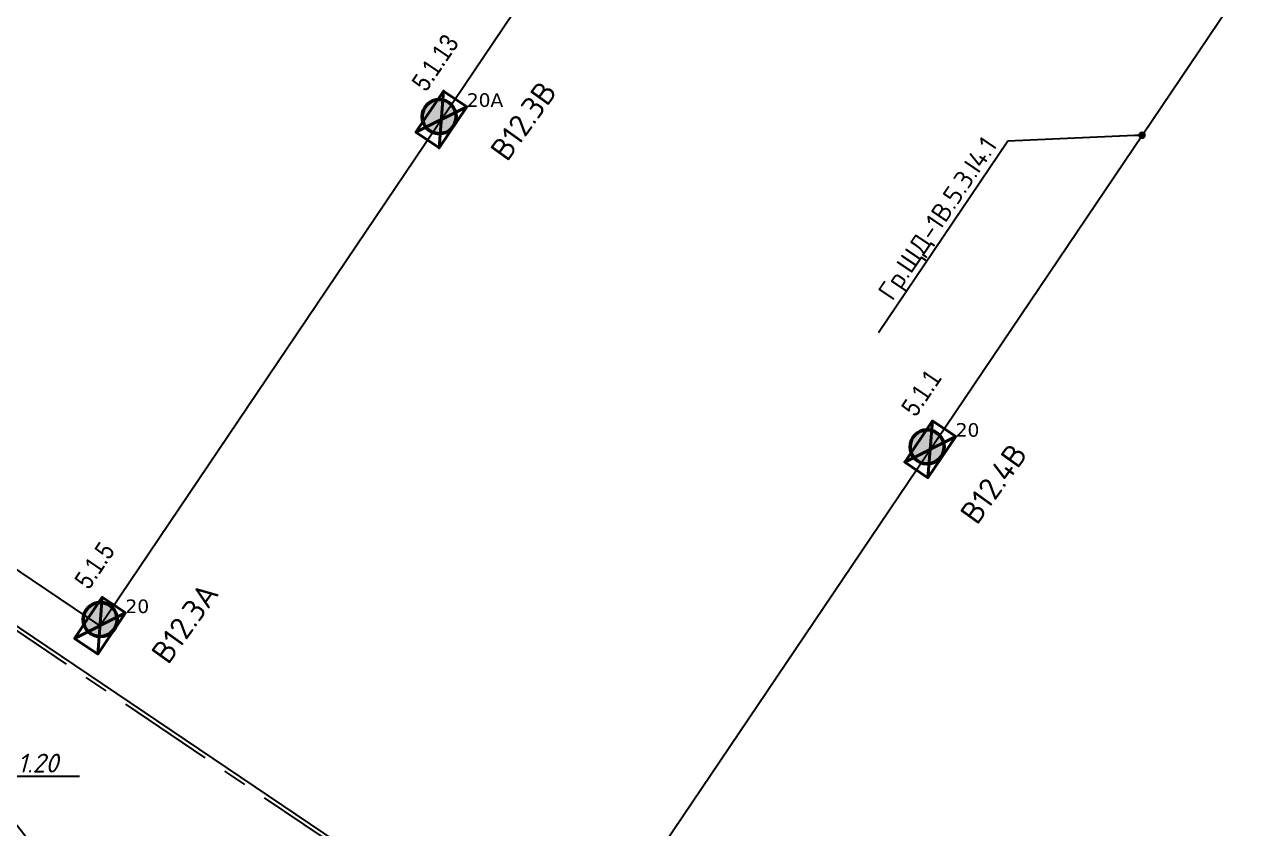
# Model space of a CAD drawing. Header units: millimetres. Extents: x -243740 to 150609, y -473655 to -165121.
# Drawn here: x 33900 to 50245, y -317951 to -307280 of the extents above; entities that cross this region are included whole.
import ezdxf
from ezdxf import colors
from ezdxf.entities.mleader import LeaderData, LeaderLine
from ezdxf.enums import TextEntityAlignment as Align
from ezdxf.math import Vec2, Vec3

# ---------------------------------------------------------------- set-up
doc = ezdxf.new("R2010")
doc.units = ezdxf.units.MM
doc.linetypes.add('Линия сетки', pattern=[22.225, 12.7, -3.175, 3.175, -3.175])
doc.layers.add('_Гр.ЩД-1В.5.3.I4.1', color=6, linetype='Continuous')
doc.layers.add('_освещение_dali', color=3, linetype='Continuous', lineweight=50)
doc.layers.add('DALLI', color=6, linetype='TRAY', lineweight=30)
doc.layers.add('сВЕтильники', color=7, linetype='Continuous', lineweight=40, true_color=0x600080)
doc.styles.add('ELine', font='txt.shx')
doc.styles.add('ISOCPEUR', font='isocpeur.ttf')
doc.styles.add('ISOCPEUR_1', font='isocpeur.ttf', dxfattribs={"height": 200})
doc.styles.get("Standard").update_dxf_attribs({"font": 'ARIALN.TTF'})
doc.styles.add('TableTextStyle', font='')
doc.styles.add('Шрифт - 200', font='', dxfattribs={"height": 200})
doc.styles.get('TableTextStyle').set_extended_font_data('VERDANA.TTF')
doc.styles.get('Шрифт - 200').set_extended_font_data('GOST Common', italic=True)
doc.linetypes.add('TRAY', pattern='A,12.119257,["_",ELine,S=4.5,R=90,X=0,Y=-1.555839],0.750382,["_",ELine,S=4.5,R=0,X=0,Y=-0.805849],1.314849,["_",ELine,S=4.5,R=0,X=0,Y=-0.805849],2.250029,["_",ELine,S=4.5,R=90,X=0,Y=-1.555839],13.565483', length=30)
doc.linetypes.add('Truba', pattern='A,3e-05,[4,MSH_7,S=1,R=0,X=0,Y=0],-3.022072', length=3.022102)

# ---------------------------------------------------------------- blocks, each defined once
blk = doc.blocks.new('A$C0249faeb')
at = {"layer": 'DALLI', "color": 0, "linetype": 'Линия сетки', "lineweight": -3, "ltscale": 100}
blk.add_lwpolyline([(-77952, -31246), (-93849, -54814), (-123372, -34900), (-107475, -11332)], close=True, dxfattribs=at)
blk = doc.blocks.new('_Dot')
at = {"color": 0, "linetype": 'ByBlock', "lineweight": -2}
blk.add_line((-0.5, 0), (-1, 0), dxfattribs=at)
at = {"color": 0, "linetype": 'ByBlock', "const_width": 0.5}
blk.add_lwpolyline([(-0.25, 0, 1), (0.25, 0, 1)], format="xyb", close=True, dxfattribs=at)
blk = doc.blocks.new('26494_2_0')
mesh = blk.add_polyface()
corners = [(0.186, 0.329, -0.215), (0.186, -0.329), (0.186, -0.329, -0.215), (0.186, -0.329), (0.186, 0.329, -0.215), (0.186, 0.329), (0.186, -0.329, -0.215), (-0.186, -0.329), (-0.186, -0.329, -0.215), (-0.186, -0.329), (0.186, -0.329, -0.215), (0.186, -0.329), (-0.186, -0.329, -0.215), (-0.186, 0.329), (-0.186, 0.329, -0.215), (-0.186, 0.329), (-0.186, -0.329, -0.215), (-0.186, -0.329), (-0.186, 0.329, -0.215), (0.186, 0.329), (0.186, 0.329, -0.215), (0.186, 0.329), (-0.186, 0.329, -0.215), (-0.186, 0.329), (0.186, 0.329), (-0.186, -0.329), (0.186, -0.329), (-0.186, -0.329), (0.186, 0.329), (-0.186, 0.329), (-0.186, 0.329, -0.215), (0.186, -0.329, -0.215), (-0.186, -0.329, -0.215), (0.186, -0.329, -0.215), (-0.186, 0.329, -0.215), (0.186, 0.329, -0.215)]
mesh.append_faces([[corners[k] for k in face] for face in [(0, 1, 2), (3, 4, 5), (6, 7, 8), (9, 10, 11), (12, 13, 14), (15, 16, 17), (18, 19, 20), (21, 22, 23), (24, 25, 26), (27, 28, 29), (30, 31, 32), (33, 34, 35)]])
blk = doc.blocks.new('26549_2_0')
mesh = blk.add_polyface()
corners = [(0.186, 0.329, -0.215), (0.186, -0.329), (0.186, -0.329, -0.215), (0.186, -0.329), (0.186, 0.329, -0.215), (0.186, 0.329), (0.186, -0.329, -0.215), (-0.186, -0.329), (-0.186, -0.329, -0.215), (-0.186, -0.329), (0.186, -0.329, -0.215), (0.186, -0.329), (-0.186, -0.329, -0.215), (-0.186, 0.329), (-0.186, 0.329, -0.215), (-0.186, 0.329), (-0.186, -0.329, -0.215), (-0.186, -0.329), (-0.186, 0.329, -0.215), (0.186, 0.329), (0.186, 0.329, -0.215), (0.186, 0.329), (-0.186, 0.329, -0.215), (-0.186, 0.329), (0.186, 0.329), (-0.186, -0.329), (0.186, -0.329), (-0.186, -0.329), (0.186, 0.329), (-0.186, 0.329), (-0.186, 0.329, -0.215), (0.186, -0.329, -0.215), (-0.186, -0.329, -0.215), (0.186, -0.329, -0.215), (-0.186, 0.329, -0.215), (0.186, 0.329, -0.215)]
mesh.append_faces([[corners[k] for k in face] for face in [(0, 1, 2), (3, 4, 5), (6, 7, 8), (9, 10, 11), (12, 13, 14), (15, 16, 17), (18, 19, 20), (21, 22, 23), (24, 25, 26), (27, 28, 29), (30, 31, 32), (33, 34, 35)]])
blk = doc.blocks.new('dgdg')
at = {"layer": 'сВЕтильники', "lineweight": 40, "xscale": 1000, "yscale": 1000, "zscale": 1000, "rotation": 325.9999999999997}
for name, p in [('26549_2_0', (274075, 88897, 3151)), ('26494_2_0', (280567, 84518, 3151)), ('26494_2_0', (269542, 82177, 3151))]:
    blk.add_blockref(name, p, dxfattribs=at)
at = {"layer": 'сВЕтильники', "style": 'ISOCPEUR_1'}
for s, p in [('В12.3В', (274949, 88323, 21000)), ('В12.4В', (281188, 83500, 21000)), ('В12.3А', (270447, 81648, 21000))]:
    blk.add_text(s, height=300, rotation=54.2972, dxfattribs=at).set_placement(p)
blk = doc.blocks.new('A$Cab2378fa')
at = {"lineweight": 25}
h = blk.add_hatch(color=0, dxfattribs=at)
h.paths.add_polyline_path([(162, -157, 0.442338), (148, 178), (0, 0)])
h.paths.add_polyline_path([(-142, -170), (0, 0), (-163, 158, 0.430096)])
at = {"lineweight": 25, "true_color": 0xfff5f5}
h = blk.add_hatch(color=7, dxfattribs=at)
h.dxf.hatch_style = 1
h.paths.add_polyline_path([(0, 0), (-142, -170, 0.174923), (3, -222, 0.197808), (162, -157)])
h.paths.add_polyline_path([(-163, 158), (0, 0), (148, 178, 0.175398), (3, 230, 0.209014)])
blk.add_circle((3, 4), 226)

msp = doc.modelspace()

# ---------------------------------------------------------------- linework, layer by layer
at = {"layer": '_Гр.ЩД-1В.5.3.I4.1', "ltscale": 100}
msp.add_lwpolyline([(110536, -307227), (104220, -302967), (92894, -319736), (63625, -300232), (47676, -323876), (41395, -319639), (54986, -299489), (48494, -295110), (34902, -315260), (28255, -310777), (41847, -290627), (35321, -286225), (21729, -306375)], dxfattribs=at)
at = {"layer": 'Defpoints', "color": 3, "ltscale": 100}
msp.add_lwpolyline([(20246, -306123), (36254, -282692), (65448, -302383), (49440, -325814)], close=True, dxfattribs=at)
msp.add_circle((31721, -319635), 2700, dxfattribs=at)

# ---------------------------------------------------------------- block references
at = {"layer": '_освещение_dali', "color": 1, "ltscale": 100}
msp.add_blockref('A$Cab2378fa', (39403, -308506), dxfattribs=at)
at = {"layer": '_освещение_dali', "color": 5, "ltscale": 100}
for p in [(45882, -312890), (34902, -315183)]:
    msp.add_blockref('A$Cab2378fa', p, dxfattribs=at)
at = {"layer": 'Defpoints', "color": 3, "ltscale": 100}
msp.add_blockref('A$C0249faeb', (143045, -270898), dxfattribs=at)
at = {"layer": 'Defpoints', "linetype": 'Truba'}
msp.add_blockref('dgdg', (-234640, -397437), dxfattribs=at)

# ---------------------------------------------------------------- texts
at = {"layer": '_Гр.ЩД-1В.5.3.I4.1', "ltscale": 100}
for s, p in [('5.1.13', (39517, -307896)), ('5.1.1', (45974, -312279)), ('5.1.5', (34994, -314572))]:
    msp.add_text(s, height=250, rotation=56, dxfattribs=at).set_placement(p, align=Align.BOTTOM_CENTER)
at = {"layer": '_освещение_dali', "color": 133, "true_color": 0x8bcad4, "style": 'TableTextStyle'}
for s, p in [('20А', (39773, -308372, 3151)), ('20', (46265, -312751, 3151)), ('20', (35240, -315092, 3151))]:
    msp.add_text(s, height=180, dxfattribs=at).set_placement(p)

# ---------------------------------------------------------------- leaders
at = {"layer": '_Гр.ЩД-1В.5.3.I4.1', "ltscale": 100}
ml = msp.add_multileader_mtext('Standard', dxfattribs=at)
ml.set_content('Гр.ЩД-1В.5.3.I4.1', color=256, style='ISOCPEUR')
ml.set_leader_properties()
ml.set_arrow_properties(name='DOT')
ml.build(insert=Vec2(0, 0))
ml.multileader.update_dxf_attribs({"has_dogleg": 0, "text_left_attachment_type": 6, "text_right_attachment_type": 6, "arrow_head_size": 100})
ctx = ml.context
ctx.base_point, ctx.char_height, ctx.arrow_head_size, ctx.landing_gap_size, ctx.plane_origin, ctx.plane_x_axis, ctx.plane_y_axis = Vec3(45375, -311170), 250, 100, 200, Vec3(-13331, -169715), Vec3(0.559193, 0.829038), Vec3(-0.829038, 0.559193)
ctx.left_attachment, ctx.right_attachment = 6, 6
notes = []
notes.append((ctx, [(1, (1, 1, 0), (46960, -308822), (-0.559193, -0.829038), 8, [(1, [(48740, -308749)], 0, [])])]))
ctx.mtext.insert, ctx.mtext.text_direction, ctx.mtext.rotation, ctx.mtext.flow_direction = Vec3(45218, -310823), Vec3(0.559193, 0.829038), 0.977384, 5
at = {"layer": '_освещение_dali'}
ml = msp.add_multileader_mtext('Standard', dxfattribs=at)
ml.set_content('{\\fISOCPEUR|b0|i1|c204|p34;ВТ12.1.20}', color=256, style='Шрифт - 200')
ml.set_leader_properties()
ml.set_arrow_properties(name='DOT')
ml.build(insert=Vec2(0, 0))
ml.multileader.update_dxf_attribs({"has_dogleg": 0, "text_left_attachment_type": 6, "text_right_attachment_type": 6, "arrow_head_size": 100})
ctx = ml.context
ctx.base_point, ctx.char_height, ctx.arrow_head_size, ctx.landing_gap_size, ctx.plane_origin = Vec3(32850, -317259), 250, 100, 200, Vec3(120154, -184058)
ctx.left_attachment, ctx.right_attachment = 6, 6
notes.append((ctx, [(0, (1, 1, 0), (32842, -317259), (1, 0), 8, [(1, [(31974, -318643)], 0, [])])]))
ctx.mtext.insert, ctx.mtext.flow_direction = Vec3(33050, -316959), 5
for ctx, leaders in notes:
    for number, flags, end, landing, length, lines in leaders:
        leader = LeaderData()
        leader.index, (leader.has_last_leader_line, leader.has_dogleg_vector, leader.attachment_direction) = number, flags
        leader.last_leader_point, leader.dogleg_vector, leader.dogleg_length = Vec3(end), Vec3(landing), length
        for number, points, colour, breaks in lines:
            line = LeaderLine()
            line.index, line.vertices, line.color, line.breaks = number, Vec3.list(points), colors.encode_raw_color(colour), breaks
            leader.lines.append(line)
        ctx.leaders.append(leader)

doc.saveas('drawing.dxf')
